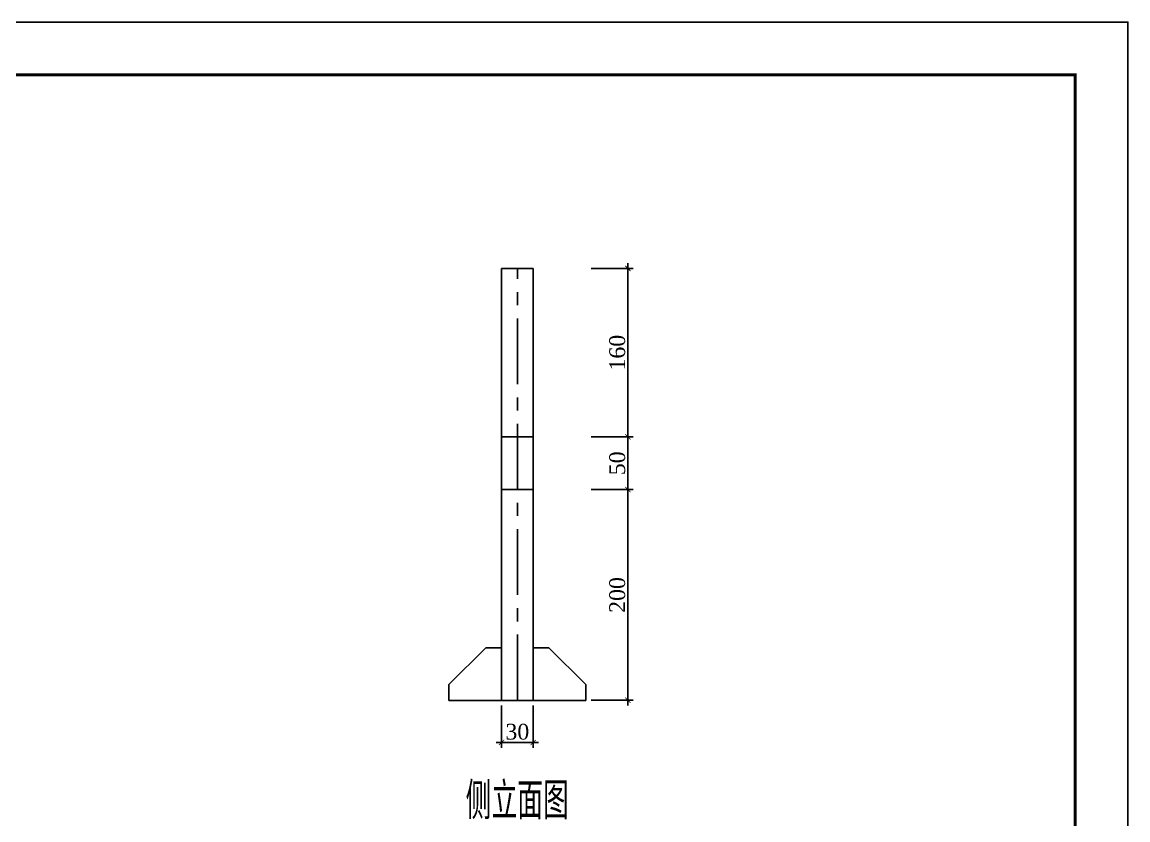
# Model space of a CAD drawing. Extents: x 0 to 221944, y -54034 to 30066.
# Drawn here: x 21000 to 42000, y 14921 to 30066 of the extents above; entities that cross this region are included whole.
import ezdxf
from ezdxf.enums import TextEntityAlignment as Align

# ---------------------------------------------------------------- set-up
doc = ezdxf.new("R2010")
doc.units = 0
doc.header["$LTSCALE"] = 1000
doc.linetypes.add('CENTER', pattern=[2, 1.25, -0.25, 0.25, -0.25])
doc.layers.get('0').update_dxf_attribs({"linetype": 'CONTINUOUS'})
doc.layers.get('Defpoints').update_dxf_attribs({"linetype": 'CONTINUOUS'})
for name, color, linetype, lineweight in [('1粗实线', 1, 'CONTINUOUS', 30), ('6文本', 7, 'CONTINUOUS', 15), ('HFZT', 5, 'CONTINUOUS', 15)]:
    doc.layers.add(name, color=color, linetype=linetype, lineweight=lineweight)
doc.styles.add('dd', font='times.ttf')
doc.styles.add('TSSD_NORM', font='tssdeng.shx', dxfattribs={"width": 0.7, "bigfont": 'hztxt.shx'})
doc.dimstyles.get("Standard").update_dxf_attribs({"dimtxt": 0.18, "dimasz": 0.18, "dimexe": 0.18, "dimexo": 0.0625, "dimgap": 0.09, "dimtad": 0, "dimtih": 1, "dimtoh": 1, "dimdec": 4, "dimzin": 0, "dimdsep": 46, "dimtxsty": 'Standard', "dimcen": 0.09, "dimadec": 0, "dimazin": 0, "dimtfac": 1, "dimtdec": 4, "dimtofl": 0, "dimtmove": 0, "dimatfit": 3, "dimfxl": 1, "dimtolj": 1, "dimtzin": 0, "dimarcsym": 0})

# ---------------------------------------------------------------- blocks, each defined once
blk = doc.blocks.new('_ArchTick')
at = {"color": 0, "linetype": 'ByBlock', "const_width": 0.15}
blk.add_lwpolyline([(-0.5, -0.5), (0.5, 0.5)], dxfattribs=at)
blk = doc.blocks.new('*D11')
at = {"color": 0, "lineweight": -2, "transparency": 16777216}
for p, q in [((30105, 17091), (30105, 16291)), ((30705, 17091), (30705, 16291)), ((30005, 16391), (30805, 16391))]:
    blk.add_line(p, q, dxfattribs=at)
at = {"layer": 'Defpoints', "color": 0, "transparency": 16777216}
for p in [(30105, 17191), (30705, 17191), (30705, 16391)]:
    blk.add_point(p, dxfattribs=at)
at = {"color": 0, "lineweight": -2, "transparency": 16777216, "xscale": 100, "yscale": 100, "zscale": 100, "rotation": 180}
blk.add_blockref('_ArchTick', (30105, 16391), dxfattribs=at)
at = {"color": 0, "lineweight": -2, "transparency": 16777216, "xscale": 100, "yscale": 100, "zscale": 100}
blk.add_blockref('_ArchTick', (30705, 16391), dxfattribs=at)
at = {"color": 0, "transparency": 16777216, "insert": (30405, 16593), "char_height": 300, "attachment_point": 5, "style": 'dd'}
blk.add_mtext('\\A1;30', dxfattribs=at)
blk = doc.blocks.new('*D12')
at = {"color": 0, "lineweight": -2, "transparency": 16777216}
for p, q in [((32505, 17091), (32505, 21291)), ((31805, 21191), (32605, 21191)), ((31805, 17191), (32605, 17191))]:
    blk.add_line(p, q, dxfattribs=at)
at = {"layer": 'Defpoints', "color": 0, "transparency": 16777216}
for p in [(31705, 21191), (32505, 21191), (31705, 17191)]:
    blk.add_point(p, dxfattribs=at)
at = {"color": 0, "lineweight": -2, "transparency": 16777216, "xscale": 100, "yscale": 100, "zscale": 100}
for p, rotation in [((32505, 21191), 90), ((32505, 17191), 270)]:
    blk.add_blockref('_ArchTick', p, dxfattribs=dict(at, rotation=rotation))
at = {"color": 0, "transparency": 16777216, "insert": (32303, 19191), "char_height": 300, "attachment_point": 5, "rotation": 90, "style": 'dd'}
blk.add_mtext('\\A1;200', dxfattribs=at)
blk = doc.blocks.new('*D13')
at = {"color": 0, "lineweight": -2, "transparency": 16777216}
for p, q in [((32505, 21091), (32505, 22291)), ((31805, 22191), (32605, 22191)), ((31805, 21191), (32605, 21191))]:
    blk.add_line(p, q, dxfattribs=at)
at = {"layer": 'Defpoints', "color": 0, "transparency": 16777216}
for p in [(31705, 22191), (32505, 22191), (31705, 21191)]:
    blk.add_point(p, dxfattribs=at)
at = {"color": 0, "lineweight": -2, "transparency": 16777216, "xscale": 100, "yscale": 100, "zscale": 100}
for p, rotation in [((32505, 22191), 90), ((32505, 21191), 270)]:
    blk.add_blockref('_ArchTick', p, dxfattribs=dict(at, rotation=rotation))
at = {"color": 0, "transparency": 16777216, "insert": (32303, 21691), "char_height": 300, "attachment_point": 5, "rotation": 90, "style": 'dd'}
blk.add_mtext('\\A1;50', dxfattribs=at)
blk = doc.blocks.new('*D14')
at = {"color": 0, "lineweight": -2, "transparency": 16777216}
for p, q in [((32505, 22091), (32505, 25491)), ((31805, 25391), (32605, 25391)), ((31805, 22191), (32605, 22191))]:
    blk.add_line(p, q, dxfattribs=at)
at = {"layer": 'Defpoints', "color": 0, "transparency": 16777216}
for p in [(31705, 25391), (32505, 25391), (31705, 22191)]:
    blk.add_point(p, dxfattribs=at)
at = {"color": 0, "lineweight": -2, "transparency": 16777216, "xscale": 100, "yscale": 100, "zscale": 100}
for p, rotation in [((32505, 25391), 90), ((32505, 22191), 270)]:
    blk.add_blockref('_ArchTick', p, dxfattribs=dict(at, rotation=rotation))
at = {"color": 0, "transparency": 16777216, "insert": (32303, 23791), "char_height": 300, "attachment_point": 5, "rotation": 90, "style": 'dd'}
blk.add_mtext('\\A1;160', dxfattribs=at)
blk = doc.blocks.new('施工设计图框')
at = {"color": 7, "linetype": 'Continuous'}
blk.add_lwpolyline([(-395.5, -13.5), (-395.5, 283.5), (24.5, 283.5), (24.5, -13.5), (-395.5, -13.5)], dxfattribs=at)
at = {"layer": '1粗实线', "color": 7, "linetype": 'Continuous', "const_width": 0.6}
blk.add_lwpolyline([(-370.5, -3.5), (-370.5, 273.5), (14.5, 273.5), (14.5, -3.5), (-370.5, -3.5)], dxfattribs=at)
at = {"layer": 'HFZT', "color": 2, "style": 'TSSD_NORM', "width": 0.7}
for tag, height, p in [('比例尺', 2.5, (7.25, 17.5)), ('图号', 2.5, (-20.49, 3.5)), ('日期', 2.5, (7.25, 3.5)), ('图名', 4, (-76.24, 0.75))]:
    blk.add_attdef(tag, text='', height=height, dxfattribs=at).set_placement(p, align=Align.MIDDLE)

msp = doc.modelspace()

# ---------------------------------------------------------------- linework, layer by layer
for p, q in [((30105.16064, 17190.54061), (30105.16064, 25390.54061)), ((30105.16064, 25390.54061), (30705.16064, 25390.54061)), ((30705.16064, 17190.54061), (30705.16064, 25390.54061)), ((30105.16064, 22190.54061), (30705.16064, 22190.54061)), ((30105.16064, 21190.54061), (30705.16064, 21190.54061)), ((29105.16064, 17490.54061), (29805.16064, 18190.54061)), ((29805.16064, 18190.54061), (30105.16064, 18190.54061)), ((30705.16064, 18190.54061), (31005.16064, 18190.54061)), ((31005.16064, 18190.54061), (31705.16064, 17490.54061)), ((29105.16064, 17190.54061), (29105.16064, 17490.54061)), ((31705.16064, 17490.54061), (31705.16064, 17190.54061)), ((29105.16064, 17190.54061), (30105.16064, 17190.54061)), ((30105.16064, 17190.54061), (30705.16064, 17190.54061)), ((30705.16064, 17190.54061), (31705.16064, 17190.54061))]:
    msp.add_line(p, q)
at = {"linetype": 'CENTER'}
msp.add_line((30405.16064, 17190.54061), (30405.16064, 25390.54061), dxfattribs=at)

# ---------------------------------------------------------------- block references
at = {"xscale": 100, "yscale": 100, "zscale": 100}
msp.add_blockref('施工设计图框', (39550.43058, 1716.12281), dxfattribs=at)

# ---------------------------------------------------------------- texts
at = {"layer": '6文本', "style": 'TSSD_NORM', "width": 0.7}
msp.add_text('侧立面图', height=700, dxfattribs=at).set_placement((29423.53371, 14933.75264))

# ---------------------------------------------------------------- dimensions: what is measured, and where the dimension line sits
for p1, p2, text, picture, middle in [((31705.16064, 22190.54061), (31705.16064, 25390.54061), '160', '*D14', (32302.56511, 23790.54061)), ((31705.16064, 21190.54061), (31705.16064, 22190.54061), '50', '*D13', (32302.56511, 21690.54061)), ((31705.16064, 17190.54061), (31705.16064, 21190.54061), '200', '*D12', (32302.56511, 19190.54061)), ((30105.16064, 17190.54061), (30705.16064, 17190.54061), '30', '*D11', (30405.16064, 16593.13614))]:
    dim = msp.add_aligned_dim(p1=p1, p2=p2, distance=-800, text=text, dimstyle='Standard', override={"dimtxt": 300, "dimasz": 100, "dimexe": 100, "dimexo": 100, "dimgap": 50, "dimtad": 1, "dimjust": 0, "dimtih": 0, "dimtxsty": 'dd', "dimblk1": 'ArchTick', "dimblk2": 'ArchTick', "dimsah": 1, "dimdle": 100})
    dim.commit()
    dim.dimension.update_dxf_attribs({"geometry": picture, "text_midpoint": middle})

doc.saveas('drawing.dxf')
